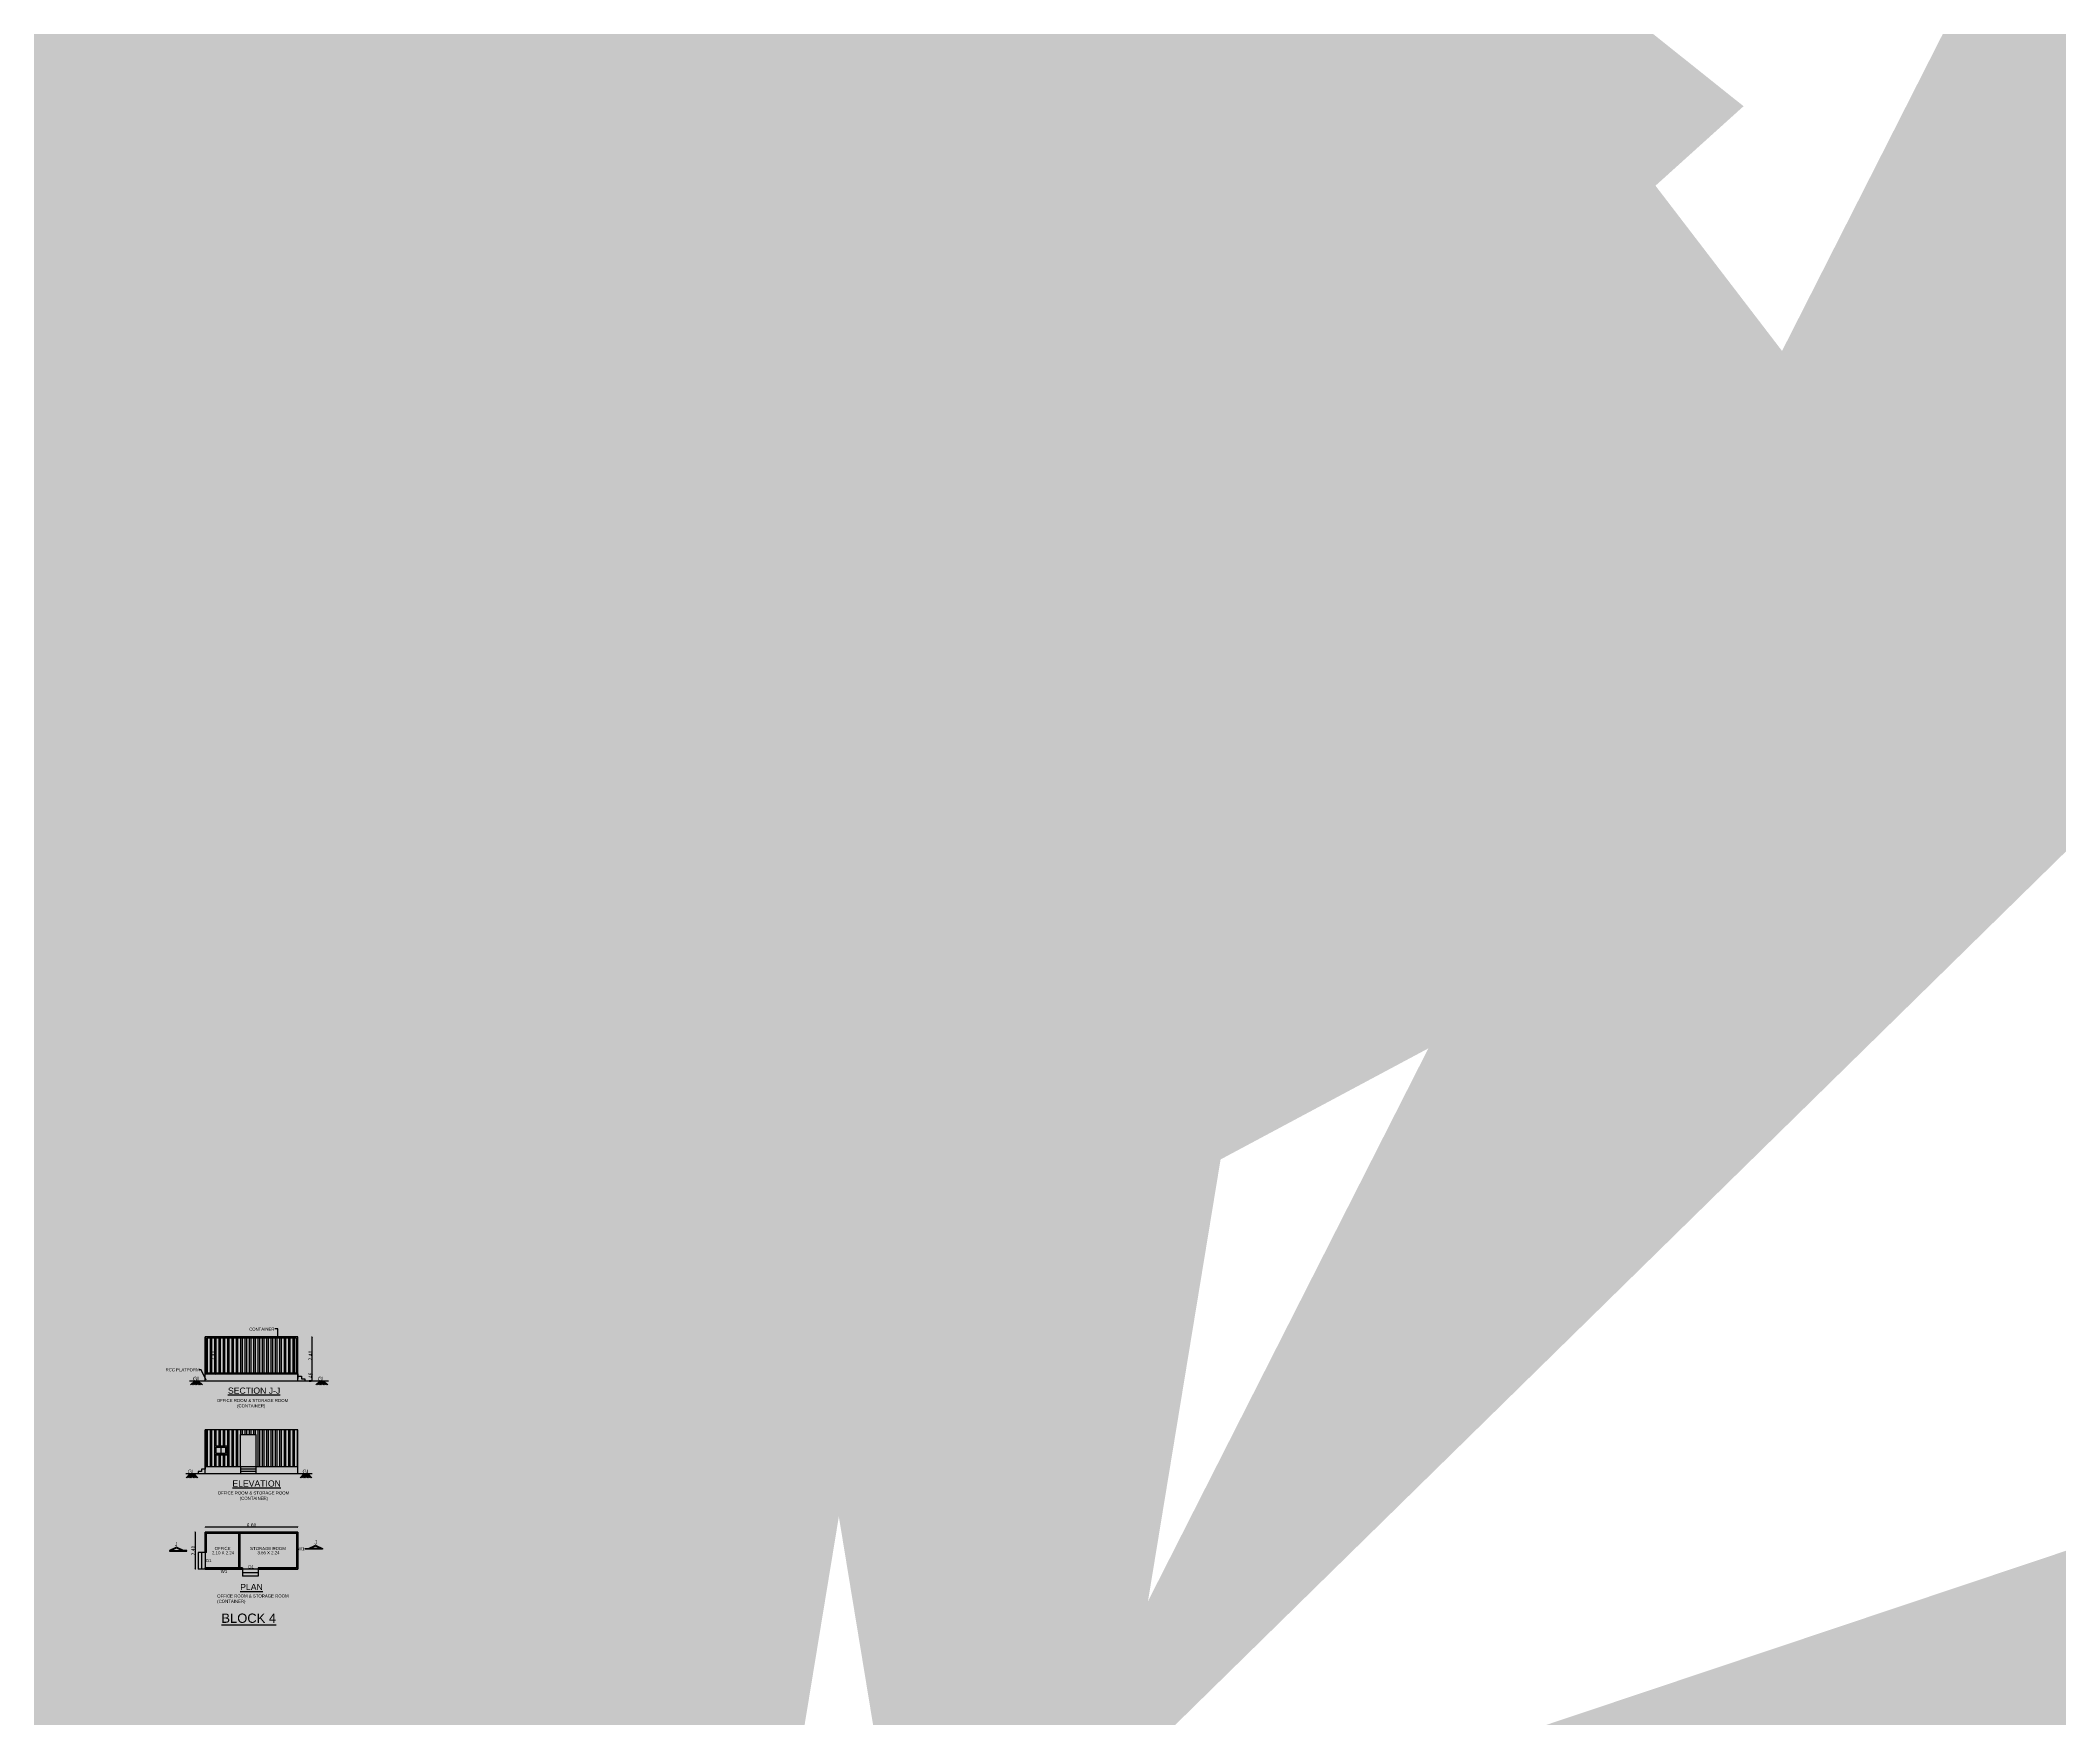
# Model space of a CAD drawing. Header units: metres. Extents: x 0 to 11269, y -5244 to -4054.
# Drawn here: x 10507.3 to 10638, y -4799.6 to -4691 of the extents above; entities that cross this region are included whole.
import ezdxf

# ---------------------------------------------------------------- set-up
doc = ezdxf.new("R2010")
doc.units = ezdxf.units.M
doc.header["$MEASUREMENT"] = 0
doc.header["$PDMODE"] = 2
doc.linetypes.add('HIDDEN', pattern=[0.375, 0.25, -0.125])
for name, color, linetype in [('2CON', 5, 'Continuous'), ('3CON', 3, 'Continuous'), ('DIM', 3, 'Continuous'), ('G', 5, 'Continuous'), ('REIN', 3, 'Continuous'), ('TEX', 2, 'Continuous')]:
    doc.layers.add(name, color=color, linetype=linetype)
doc.styles.get("Standard").update_dxf_attribs({"font": 'arial.ttf'})
doc.styles.add('STYLE1', font='tahoma.ttf', dxfattribs={"height": 0.23})
doc.styles.add('SUBBU3', font='swissl.ttf', dxfattribs={"width": 0.8})
doc.dimstyles.new('300', dxfattribs={"dimscale": 0.1, "dimtxt": 500, "dimasz": 2000, "dimexe": 400, "dimexo": 1500, "dimgap": 0, "dimtad": 1, "dimlfac": 0.001, "dimzin": 0, "dimdsep": 46, "dimtxsty": 'Standard', "dimcen": 800, "dimse1": 1, "dimse2": 1, "dimclrd": 1, "dimclre": 5, "dimclrt": 3, "dimadec": 0, "dimazin": 0, "dimtfac": 1, "dimtix": 1, "dimtofl": 0, "dimtmove": 1, "dimatfit": 3, "dimfxl": 0, "dimtolj": 1, "dimtzin": 0, "dimarcsym": 0})
doc.dimstyles.new('FLOOR PLAN', dxfattribs={"dimtxt": 0.4, "dimasz": 0.1, "dimexe": 0.18, "dimexo": 0.0625, "dimgap": 0, "dimtad": 1, "dimzin": 0, "dimdsep": 46, "dimtxsty": 'Standard', "dimblk": 'ARCHTICK', "dimcen": 0.09, "dimse1": 1, "dimse2": 1, "dimclrd": 254, "dimclrt": 3, "dimadec": 0, "dimazin": 0, "dimtfac": 1, "dimtix": 1, "dimtofl": 0, "dimtmove": 1, "dimatfit": 0, "dimfxl": 0, "dimtolj": 1, "dimtzin": 0, "dimlwd": -1, "dimarcsym": 0})

# ---------------------------------------------------------------- blocks, each defined once
blk = doc.blocks.new('_ArchTick')
at = {"color": 0, "lineweight": 0, "const_width": 0.15}
blk.add_lwpolyline([(-0.5, -0.5), (0.5, 0.5)], dxfattribs=at)
blk = doc.blocks.new('*D278')
at = {"layer": 'DEFPOINTS', "color": 0, "linetype": 'ByBlock', "ltscale": 100}
for p in [(10517.6, -4787.54), (10517.29, -4789.94), (10517.6, -4789.94)]:
    blk.add_point(p, dxfattribs=at)
at = {"layer": 'DIM', "color": 254, "linetype": 'HIDDEN', "ltscale": 100}
blk.add_line((10517.29, -4787.54), (10517.29, -4789.94), dxfattribs=at)
at = {"layer": 'DIM', "color": 254, "linetype": 'ByBlock', "ltscale": 100, "xscale": 0.1, "yscale": 0.1, "zscale": 0.1}
for p, rotation in [((10517.29, -4787.54), 90), ((10517.29, -4789.94), 270)]:
    blk.add_blockref('_ArchTick', p, dxfattribs=dict(at, rotation=rotation))
at = {"layer": 'DIM', "color": 3, "linetype": 'ByBlock', "ltscale": 100, "insert": (10517.17, -4788.74), "char_height": 0.23, "attachment_point": 5, "rotation": 90, "style": 'STYLE1'}
blk.add_mtext('\\A1;2.40', dxfattribs=at)
blk = doc.blocks.new('*D279')
at = {"layer": 'DEFPOINTS', "color": 0, "linetype": 'ByBlock', "ltscale": 100}
for p in [(10517.94, -4787.23), (10517.94, -4787.54), (10523.94, -4787.54)]:
    blk.add_point(p, dxfattribs=at)
at = {"layer": 'DIM', "color": 254, "linetype": 'HIDDEN', "ltscale": 100}
blk.add_line((10523.94, -4787.23), (10517.94, -4787.23), dxfattribs=at)
at = {"layer": 'DIM', "color": 254, "linetype": 'ByBlock', "ltscale": 100, "xscale": 0.1, "yscale": 0.1, "zscale": 0.1, "rotation": 180}
blk.add_blockref('_ArchTick', (10517.94, -4787.23), dxfattribs=at)
at = {"layer": 'DIM', "color": 254, "linetype": 'ByBlock', "ltscale": 100, "xscale": 0.1, "yscale": 0.1, "zscale": 0.1}
blk.add_blockref('_ArchTick', (10523.94, -4787.23), dxfattribs=at)
at = {"layer": 'DIM', "color": 3, "linetype": 'ByBlock', "ltscale": 100, "insert": (10520.94, -4787.11), "char_height": 0.23, "attachment_point": 5, "style": 'STYLE1'}
blk.add_mtext('\\A1;6.00', dxfattribs=at)
blk = doc.blocks.new('*D280')
at = {"layer": 'DEFPOINTS', "color": 0, "linetype": 'ByBlock', "ltscale": 100}
for p in [(10522.73, -4777.32), (10522.73, -4777.77), (10524.87, -4777.32)]:
    blk.add_point(p, dxfattribs=at)
at = {"layer": 'DIM', "color": 254, "linetype": 'HIDDEN', "ltscale": 100}
blk.add_line((10524.87, -4777.77), (10524.87, -4777.32), dxfattribs=at)
at = {"layer": 'DIM', "color": 254, "linetype": 'ByBlock', "ltscale": 100, "xscale": 0.1, "yscale": 0.1, "zscale": 0.1}
for p, rotation in [((10524.87, -4777.32), 90), ((10524.87, -4777.77), 270)]:
    blk.add_blockref('_ArchTick', p, dxfattribs=dict(at, rotation=rotation))
at = {"layer": 'DIM', "color": 3, "linetype": 'ByBlock', "ltscale": 100, "insert": (10524.75, -4777.54), "char_height": 0.23, "attachment_point": 5, "rotation": 90, "style": 'STYLE1'}
blk.add_mtext('\\A1;0.46', dxfattribs=at)
blk = doc.blocks.new('*D281')
at = {"layer": 'DEFPOINTS', "color": 0, "linetype": 'ByBlock', "ltscale": 100}
for p in [(10523.52, -4774.92), (10524.87, -4774.92), (10522.73, -4777.32)]:
    blk.add_point(p, dxfattribs=at)
at = {"layer": 'DIM', "color": 254, "linetype": 'HIDDEN', "ltscale": 100}
blk.add_line((10524.87, -4777.32), (10524.87, -4774.92), dxfattribs=at)
at = {"layer": 'DIM', "color": 254, "linetype": 'ByBlock', "ltscale": 100, "xscale": 0.1, "yscale": 0.1, "zscale": 0.1}
for p, rotation in [((10524.87, -4774.92), 90), ((10524.87, -4777.32), 270)]:
    blk.add_blockref('_ArchTick', p, dxfattribs=dict(at, rotation=rotation))
at = {"layer": 'DIM', "color": 3, "linetype": 'ByBlock', "ltscale": 100, "insert": (10524.75, -4776.12), "char_height": 0.23, "attachment_point": 5, "rotation": 90, "style": 'STYLE1'}
blk.add_mtext('\\A1;2.40', dxfattribs=at)
blk = doc.blocks.new('*D282')
at = {"layer": 'DEFPOINTS', "color": 0, "linetype": 'ByBlock', "ltscale": 100}
for p in [(10518.46, -4774.92), (10518.46, -4777.32), (10518.59, -4777.32)]:
    blk.add_point(p, dxfattribs=at)
at = {"layer": 'DIM', "color": 254, "linetype": 'HIDDEN', "ltscale": 100}
blk.add_line((10518.59, -4774.92), (10518.59, -4777.32), dxfattribs=at)
at = {"layer": 'DIM', "color": 254, "linetype": 'ByBlock', "ltscale": 100, "xscale": 0.1, "yscale": 0.1, "zscale": 0.1}
for p, rotation in [((10518.59, -4774.92), 90), ((10518.59, -4777.32), 270)]:
    blk.add_blockref('_ArchTick', p, dxfattribs=dict(at, rotation=rotation))
at = {"layer": 'DIM', "color": 3, "linetype": 'ByBlock', "ltscale": 100, "insert": (10518.47, -4776.12), "char_height": 0.23, "attachment_point": 5, "rotation": 90, "style": 'STYLE1'}
blk.add_mtext('\\A1;2.40', dxfattribs=at)

msp = doc.modelspace()

# ---------------------------------------------------------------- hatches: boundary and pattern name
at = {"layer": 'DIM', "linetype": 'ByBlock', "ltscale": 100}
h = msp.add_hatch(dxfattribs=at)
h.set_pattern_fill('ANSI32', color=8, scale=0.75, angle=45)
h.set_pattern_definition([(90, (4060.5035, 345.7149), (-0.28125, 1e-16), []), (90, (4060.59726, 345.80866), (-0.28125, 1e-16), [])])
h.paths.add_polyline_path([(10523.85786, -4777.23565), (10523.85786, -4774.99565), (10518.01786, -4774.99565), (10518.01786, -4777.23565)])
h.paths.add_polyline_path([(10518.70102, -4776.48209), (10518.70102, -4775.75324), (10518.20418, -4775.75324), (10518.20418, -4776.48209)], flags=24)
h = msp.add_hatch(dxfattribs=at)
h.set_pattern_fill('ANSI32', color=8, scale=0.75, angle=45)
h.set_pattern_definition([(90, (4060.5035, 345.33758), (-0.28125, 1e-16), []), (90, (4060.59726, 345.43133), (-0.28125, 1e-16), [])])
h.paths.add_polyline_path([(10520.23001, -4783.32169), (10520.23001, -4781.22169), (10521.23001, -4781.22169), (10521.23001, -4783.32169), (10523.93786, -4783.32169), (10523.93786, -4780.92169), (10517.93786, -4780.92169), (10517.93786, -4783.32169)])
h.paths.add_polyline_path([(10518.56604, -4782.55098), (10518.56604, -4781.97048), (10519.33401, -4781.97048), (10519.33401, -4782.55098)], flags=16)
h.paths.add_polyline_path([(10518.64604, -4782.47098), (10518.64604, -4782.05048), (10519.25401, -4782.05048), (10519.25401, -4782.47098)], flags=0)

# ---------------------------------------------------------------- linework, layer by layer
at = {"layer": '2CON'}
for p, q in [((10516.99853, -4778.02267), (10517.25054, -4777.77065)), ((10517.08763, -4778.02267), (10517.29509, -4777.8152)), ((10517.17673, -4778.02267), (10517.33964, -4777.85975)), ((10517.50255, -4778.02267), (10517.25054, -4777.77065)), ((10517.26583, -4778.02267), (10517.38419, -4777.9043)), ((10517.59165, -4778.02267), (10517.33964, -4777.77065)), ((10517.35493, -4778.02267), (10517.42874, -4777.94885)), ((10517.68075, -4778.02267), (10517.42874, -4777.77065)), ((10517.76985, -4778.02267), (10517.51784, -4777.77065)), ((10525.11382, -4778.02267), (10525.36583, -4777.77065)), ((10525.20292, -4778.02267), (10525.41038, -4777.8152)), ((10525.29202, -4778.02267), (10525.45493, -4777.85975)), ((10525.61785, -4778.02267), (10525.36583, -4777.77065)), ((10525.38112, -4778.02267), (10525.49948, -4777.9043)), ((10525.70695, -4778.02267), (10525.45493, -4777.77065)), ((10525.47022, -4778.02267), (10525.54403, -4777.94885)), ((10525.79605, -4778.02267), (10525.54403, -4777.77065)), ((10525.88515, -4778.02267), (10525.63313, -4777.77065)), ((10516.70182, -4784.0287), (10516.95383, -4783.77669)), ((10516.79092, -4784.0287), (10516.99838, -4783.82124)), ((10516.88002, -4784.0287), (10517.04293, -4783.86579)), ((10517.20585, -4784.0287), (10516.95383, -4783.77669)), ((10516.96912, -4784.0287), (10517.08748, -4783.91034)), ((10517.29495, -4784.0287), (10517.04293, -4783.77669)), ((10517.05822, -4784.0287), (10517.13203, -4783.95489)), ((10517.38405, -4784.0287), (10517.13203, -4783.77669)), ((10517.47315, -4784.0287), (10517.22113, -4783.77669)), ((10524.08494, -4784.0287), (10524.33695, -4783.77669)), ((10524.17404, -4784.0287), (10524.3815, -4783.82124)), ((10524.26314, -4784.0287), (10524.42605, -4783.86579)), ((10524.58897, -4784.0287), (10524.33695, -4783.77669)), ((10524.35224, -4784.0287), (10524.4706, -4783.91034)), ((10524.67807, -4784.0287), (10524.42605, -4783.77669)), ((10524.44134, -4784.0287), (10524.51515, -4783.95489)), ((10524.76717, -4784.0287), (10524.51515, -4783.77669)), ((10524.85627, -4784.0287), (10524.60425, -4783.77669))]:
    msp.add_line(p, q, dxfattribs=at)
at = {"layer": 'DIM', "color": 4, "linetype": 'ByBlock', "ltscale": 100}
for p, q in [((10523.93786, -4774.91565), (10517.93786, -4774.91565)), ((10517.93786, -4777.77065), (10517.93786, -4774.91565)), ((10523.93786, -4777.77065), (10523.93786, -4774.91565)), ((10525.9308, -4777.77065), (10516.9284, -4777.77065)), ((10517.93786, -4777.77065), (10517.93786, -4777.31565)), ((10523.93786, -4777.31565), (10517.93786, -4777.31565)), ((10523.93786, -4777.77065), (10523.93786, -4777.31565)), ((10523.93786, -4777.31565), (10523.93786, -4777.61815)), ((10523.93786, -4777.4669), (10524.16786, -4777.4669)), ((10524.16786, -4777.4669), (10524.16786, -4777.6194)), ((10524.16786, -4777.6194), (10524.40086, -4777.6194)), ((10524.40086, -4777.6194), (10524.40086, -4777.77065)), ((10523.93786, -4780.92169), (10517.93786, -4780.92169)), ((10517.93786, -4783.77669), (10517.93786, -4780.92169)), ((10523.93786, -4783.77669), (10523.93786, -4780.92169)), ((10517.70786, -4783.62169), (10517.47786, -4783.62169)), ((10517.47786, -4783.62169), (10517.47786, -4783.77669)), ((10517.93786, -4783.47169), (10517.70786, -4783.47169)), ((10517.70786, -4783.47169), (10517.70786, -4783.62169)), ((10517.93786, -4783.77669), (10517.93786, -4783.32169)), ((10523.93786, -4783.32169), (10517.93786, -4783.32169)), ((10517.93786, -4783.32169), (10517.93786, -4783.47169)), ((10520.23001, -4783.32169), (10520.23001, -4783.77669)), ((10521.23001, -4783.47169), (10520.23001, -4783.47169)), ((10521.23001, -4783.62169), (10520.23001, -4783.62169)), ((10521.23001, -4783.32169), (10521.23001, -4783.77669)), ((10523.93786, -4783.77669), (10523.93786, -4783.32169)), ((10524.87691, -4783.77669), (10516.69873, -4783.77669)), ((10518.01786, -4788.86478), (10518.01786, -4787.62478)), ((10518.01786, -4787.62478), (10523.85786, -4787.62478)), ((10520.11786, -4789.86478), (10520.11786, -4787.62478)), ((10520.19786, -4789.86478), (10520.19786, -4787.62478)), ((10523.85786, -4787.62478), (10523.85786, -4787.7252)), ((10517.47786, -4788.86478), (10517.47786, -4789.94478)), ((10517.93786, -4788.86478), (10517.47786, -4788.86478)), ((10517.70786, -4788.86478), (10517.70786, -4789.94478)), ((10518.01786, -4788.86478), (10517.93786, -4788.86478)), ((10517.93786, -4788.86478), (10517.93786, -4789.94478)), ((10523.93786, -4788.20469), (10523.85786, -4788.20469)), ((10523.93786, -4788.95469), (10523.85786, -4788.95469)), ((10517.93786, -4789.94478), (10517.47786, -4789.94478)), ((10518.01786, -4789.86478), (10517.93786, -4789.86478)), ((10520.36278, -4789.86478), (10518.01786, -4789.86478)), ((10518.71678, -4789.86478), (10518.71678, -4789.94478)), ((10519.46678, -4789.86478), (10519.46678, -4789.94478)), ((10520.36278, -4789.86478), (10520.36278, -4789.94478)), ((10521.36278, -4789.94478), (10520.36278, -4789.94478)), ((10520.36278, -4789.94478), (10520.36278, -4790.40478)), ((10521.36278, -4790.17478), (10520.36278, -4790.17478)), ((10523.85786, -4789.86478), (10521.36278, -4789.86478)), ((10521.36278, -4789.86478), (10521.36278, -4789.94478)), ((10521.36278, -4789.94478), (10521.36278, -4790.40478)), ((10523.85786, -4789.62788), (10523.85786, -4789.86478)), ((10521.36278, -4790.40478), (10520.36278, -4790.40478))]:
    msp.add_line(p, q, dxfattribs=at)
at = {"layer": 'DIM', "color": 4, "linetype": 'Continuous', "ltscale": 100}
for p, q in [((10518.56604, -4781.97048), (10519.33401, -4781.97048)), ((10518.95654, -4782.05048), (10518.95654, -4782.47098)), ((10518.56604, -4782.55098), (10519.33401, -4782.55098)), ((10523.85786, -4787.7252), (10523.93786, -4787.7252)), ((10523.85786, -4787.7252), (10523.93786, -4787.7252))]:
    msp.add_line(p, q, dxfattribs=at)
at = {"layer": 'DIM', "color": 4, "linetype": 'ByBlock', "ltscale": 100}
for points in [[(10523.93786, -4774.91565), (10517.93786, -4774.91565), (10517.93786, -4777.31565), (10523.93786, -4777.31565)], [(10523.85786, -4774.99565), (10518.01786, -4774.99565), (10518.01786, -4777.23565), (10523.85786, -4777.23565)], [(10520.23001, -4781.22169), (10521.23001, -4781.22169), (10521.23001, -4783.32169), (10520.23001, -4783.32169)], [(10523.89786, -4788.20469), (10523.90678, -4788.20469), (10523.90678, -4788.95469), (10523.89786, -4788.95469)], [(10518.71678, -4789.90478), (10519.46678, -4789.90478), (10519.46678, -4789.91469), (10518.71678, -4789.91469)]]:
    msp.add_lwpolyline(points, close=True, dxfattribs=at)
at = {"layer": 'DIM', "color": 4, "linetype": 'Continuous', "ltscale": 100}
for points in [[(10518.56604, -4781.97048), (10519.33401, -4781.97048), (10519.33401, -4782.55098), (10518.56604, -4782.55098)], [(10518.64604, -4782.05048), (10519.25401, -4782.05048), (10519.25401, -4782.47098), (10518.64604, -4782.47098)]]:
    msp.add_lwpolyline(points, close=True, dxfattribs=at)
at = {"layer": 'DIM', "color": 4, "linetype": 'ByBlock', "ltscale": 100}
for points in [[(10517.93786, -4788.86478), (10517.93786, -4787.54478), (10523.93786, -4787.54478), (10523.93786, -4787.7252)], [(10523.93786, -4787.7252), (10523.93786, -4787.54478), (10517.93786, -4787.54478), (10517.93786, -4788.86478)], [(10521.36278, -4789.94478), (10523.93786, -4789.94478), (10523.93786, -4787.7252)], [(10523.85786, -4787.7252), (10523.85786, -4789.62788)], [(10520.36278, -4789.94478), (10517.93786, -4789.94478), (10517.93786, -4789.86478)], [(10517.93786, -4789.86478), (10517.93786, -4789.94478), (10520.36278, -4789.94478)], [(10523.93786, -4789.62788), (10523.93786, -4789.94478), (10521.36278, -4789.94478)]]:
    msp.add_lwpolyline(points, dxfattribs=at)
at = {"layer": 'DIM', "color": 4, "linetype": 'Continuous', "ltscale": 100}
for points in [[(10517.93786, -4788.86478), (10517.93786, -4787.54478), (10523.93786, -4787.54478), (10523.93786, -4789.94478), (10521.36278, -4789.94478)], [(10517.93786, -4788.86478), (10517.93786, -4787.54478), (10523.93786, -4787.54478), (10523.93786, -4789.94478), (10521.36278, -4789.94478)], [(10520.36278, -4789.94478), (10517.93786, -4789.94478), (10517.93786, -4789.86478)], [(10520.36278, -4789.94478), (10517.93786, -4789.94478), (10517.93786, -4789.86478)]]:
    msp.add_lwpolyline(points, dxfattribs=at)
at = {"layer": 'G'}
for p, q in [((10515.73302, -4788.7383), (10516.0828, -4788.57216)), ((10515.73302, -4788.7383), (10516.43258, -4788.7383)), ((10516.0828, -4788.57216), (10516.43258, -4788.7383)), ((10525.08856, -4788.4514), (10524.73878, -4788.61754)), ((10525.43834, -4788.61754), (10524.73878, -4788.61754)), ((10525.43834, -4788.61754), (10525.08856, -4788.4514))]:
    msp.add_line(p, q, dxfattribs=at)
at = {"layer": 'REIN'}
for points in [[(10516.7578, -4788.78143), (10516.7578, -4788.7383), (10516.5328, -4788.7383), (10516.0828, -4788.52455), (10515.6328, -4788.7383), (10515.6328, -4788.78143), (10516.7578, -4788.78143)], [(10524.41356, -4788.66067), (10524.41356, -4788.61754), (10524.63856, -4788.61754), (10525.08856, -4788.40379), (10525.53856, -4788.61754), (10525.53856, -4788.66067), (10524.41356, -4788.66067)]]:
    msp.add_lwpolyline(points, close=True, dxfattribs=at)

# ---------------------------------------------------------------- texts
at = {"color": 2}
for p in [(10517.15662, -4777.74726), (10525.24582, -4777.74726), (10516.82394, -4783.75329), (10524.24304, -4783.75329)]:
    msp.add_text('GL', height=0.25, dxfattribs=at).set_placement(p)
at = {"layer": '3CON'}
for s, p in [('CONTAINER', (10520.78132, -4774.51453)), ('RCC PLATFORM', (10515.37844, -4777.14572)), ('OFFICE ROOM & STORAGE ROOM', (10518.68793, -4779.13223)), ('(CONTAINER)', (10520.00598, -4779.47823)), ('OFFICE ROOM & STORAGE ROOM', (10518.75363, -4785.11486)), ('(CONTAINER)', (10520.17931, -4785.46086)), ('2.10 X 2.24', (10518.38628, -4788.98619)), ('OFFICE', (10518.55328, -4788.70346)), ('STORAGE ROOM', (10520.85391, -4788.7121)), ('3.66 X 2.24', (10521.32591, -4788.98235)), ('W1', (10523.94928, -4788.72369)), ('D1', (10517.98878, -4789.49269)), ('W1', (10518.94828, -4790.19219)), ('D1', (10520.73778, -4789.90119))]:
    msp.add_text(s, height=0.2, dxfattribs=at).set_placement(p)
at = {"layer": '3CON', "linetype": 'ByBlock', "insert": (10518.71816, -4791.58175), "char_height": 0.2, "width": 4.6489134, "attachment_point": 1, "line_spacing_factor": 1.038}
msp.add_mtext('OFFICE ROOM & STORAGE ROOM (CONTAINER)', dxfattribs=at)
at = {"layer": 'TEX', "style": 'SUBBU3'}
for s, height, p in [('%%USECTION J-J', 0.4, (10519.41712, -4778.59335)), ('%%UELEVATION', 0.4, (10519.70426, -4784.60378)), ('%%UPLAN', 0.4, (10520.21048, -4791.3015)), ('%%UBLOCK 4', 0.6, (10518.99185, -4793.42004))]:
    msp.add_text(s, height=height, dxfattribs=at).set_placement(p)
at = {"layer": 'TEX', "color": 11, "style": 'SUBBU3'}
for p in [(10515.98004, -4788.4582), (10525.01532, -4788.33744)]:
    msp.add_text('J', height=0.25, dxfattribs=at).set_placement(p)

# ---------------------------------------------------------------- dimensions: what is measured, and where the dimension line sits
at = {"layer": 'DIM', "color": 4, "linetype": 'ByBlock', "ltscale": 100}
for base, p1, p2, angle, picture, middle in [((10518.58536, -4777.31565), (10518.45686, -4774.91565), (10518.45686, -4777.31565), 90, '*D282', (10518.46557, -4776.11565)), ((10524.86795, -4774.91565), (10522.72588, -4777.31565), (10523.52286, -4774.91565), 90, '*D281', (10524.74816, -4776.11565)), ((10517.29028, -4789.94478), (10517.59936, -4787.54478), (10517.59936, -4789.94478), 90, '*D278', (10517.17049, -4788.74478)), ((10517.93786, -4787.22859), (10523.93786, -4787.54478), (10517.93786, -4787.54478), 180, '*D279', (10520.93786, -4787.10887))]:
    dim = msp.add_linear_dim(base=base, p1=p1, p2=p2, angle=angle, dimstyle='FLOOR PLAN', override={"dimtxsty": 'STYLE1'}, dxfattribs=at)
    dim.commit()
    dim.dimension.update_dxf_attribs({"geometry": picture, "text_midpoint": middle})
dim = msp.add_linear_dim(base=(10524.8679488098, -4777.3156533602), p1=(10522.7258809869, -4777.7706533602), p2=(10522.7258809869, -4777.3156533602), angle=90, dimstyle='FLOOR PLAN', override={"dimtxsty": 'STYLE1'}, dxfattribs=at)
dim.commit()
dim.dimension.update_dxf_attribs({"geometry": '*D280', "text_midpoint": (10524.8679488098, -4777.5431533602), "dimtype": 160})

# ---------------------------------------------------------------- leaders
for points in [[(10522.64084, -4774.99565), (10522.64084, -4774.38893), (10522.45376, -4774.38893)], [(10518.01276, -4777.71332), (10517.67937, -4777.04625), (10517.57446, -4777.04625)], [(10551.59819, -4813.3546), (10551.59819, -4812.96321), (10551.4836, -4812.96321)], [(10538.10807, -4818.91199), (10538.25876, -4818.49478), (10538.44441, -4818.49478)], [(10546.99984, -4816.28761), (10546.66645, -4815.62054), (10546.56154, -4815.62054)], [(10569.15036, -4811.38103), (10569.68225, -4810.65516), (10569.94124, -4810.65516)], [(10452.14664, -4813.40485), (10452.70516, -4812.64263), (10452.96415, -4812.64263)], [(10452.62164, -4813.56996), (10453.04795, -4813.06243), (10453.15911, -4813.06243)], [(10562.89016, -4838.13307), (10562.60599, -4837.39275), (10562.36595, -4837.39275)], [(10531.11572, -4846.72357), (10531.11572, -4845.87012), (10531.02407, -4845.87012)], [(10466.34126, -4830.87767), (10466.87315, -4830.1518), (10467.13214, -4830.1518)], [(10569.41439, -4850.14042), (10569.41439, -4849.28697), (10569.19174, -4849.28697)], [(10519.02884, -4850.83649), (10519.02884, -4849.59272), (10519.21907, -4849.59272)], [(10454.64777, -4852.51961), (10454.92718, -4851.75569), (10455.03481, -4851.75569)], [(10467.03126, -4831.04582), (10467.37007, -4830.62152), (10467.48123, -4830.62152)], [(10449.59678, -4853.5424), (10449.8762, -4852.77848), (10449.98383, -4852.77848)], [(10544.68567, -4873.36718), (10544.68567, -4872.76045), (10544.4986, -4872.76045)], [(10540.0576, -4876.08485), (10539.72421, -4875.41778), (10539.6193, -4875.41778)], [(10459.13953, -4829.98967), (10459.59319, -4829.64208), (10459.74474, -4829.64208)], [(10539.27988, -4821.95893), (10539.76182, -4821.881), (10539.76182, -4821.635)], [(10528.43394, -4818.56035), (10527.9761, -4818.512), (10527.9761, -4818.266)]]:
    msp.add_leader(points, dimstyle='300', override={"dimgap": 0.04, "dimtad": 0, "dimfxl": 0.1875}, dxfattribs=at)
at = {"layer": 'DIM', "color": 1, "linetype": 'ByBlock', "ltscale": 100}
msp.add_leader([(10704.52531, -4796.14299), (10703.54303, -4793.95967), (10702.16781, -4793.95967)], dimstyle='300', override={"dimgap": 0.04, "dimtad": 0, "dimfxl": 0.1875}, dxfattribs=at)

doc.saveas('drawing.dxf')
